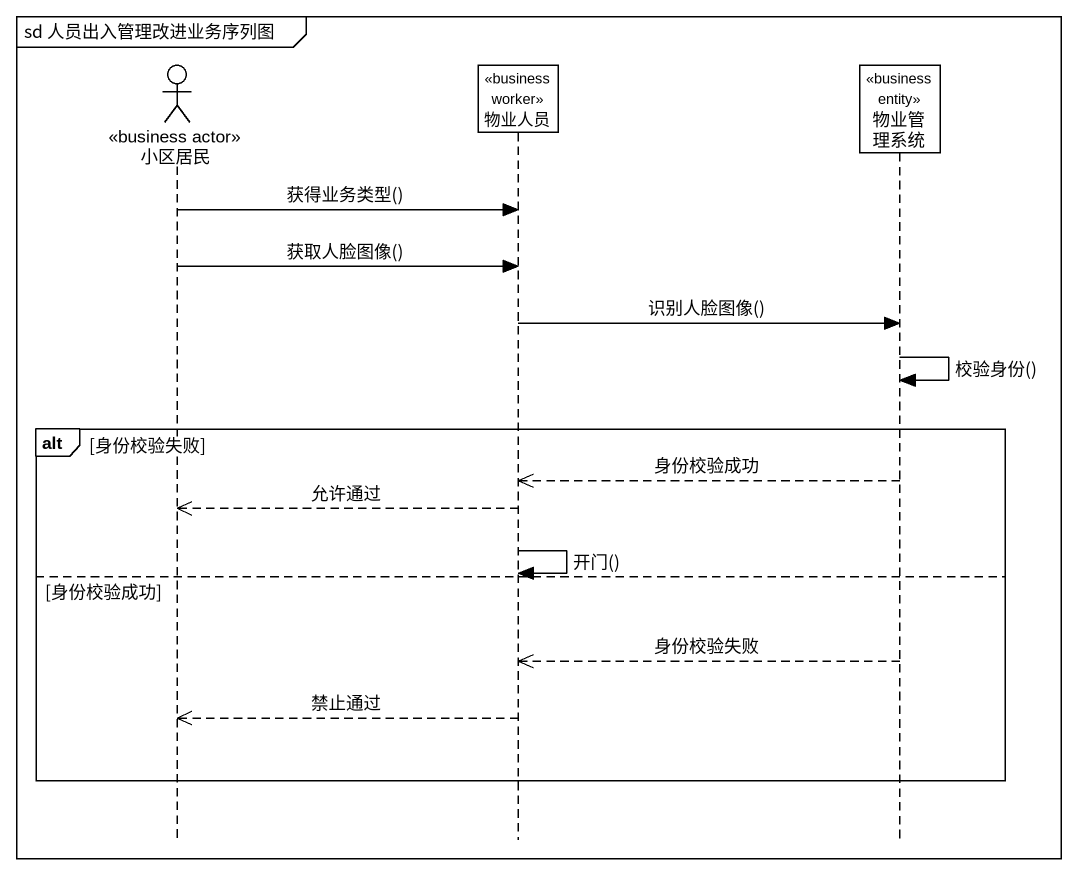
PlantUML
@startuml
mainframe sd 人员出入管理改进业务序列图
hide footbox
actor 小区居民 <<business actor>>
participant 物业人员 <<business worker>>
participant 物业管理系统 <<business entity>>

小区居民 -> 物业人员 : 获得业务类型()
小区居民 -> 物业人员 : 获取人脸图像()
物业人员 -> 物业管理系统 : 识别人脸图像()
物业管理系统 -> 物业管理系统 : 校验身份()
alt 身份校验失败
  物业管理系统 -->> 物业人员 : 身份校验成功
  物业人员 -->> 小区居民 : 允许通过
  物业人员 -> 物业人员 : 开门()
else 身份校验成功
  物业管理系统 -->> 物业人员 : 身份校验失败
  物业人员 -->> 小区居民 : 禁止通过
end
@enduml
